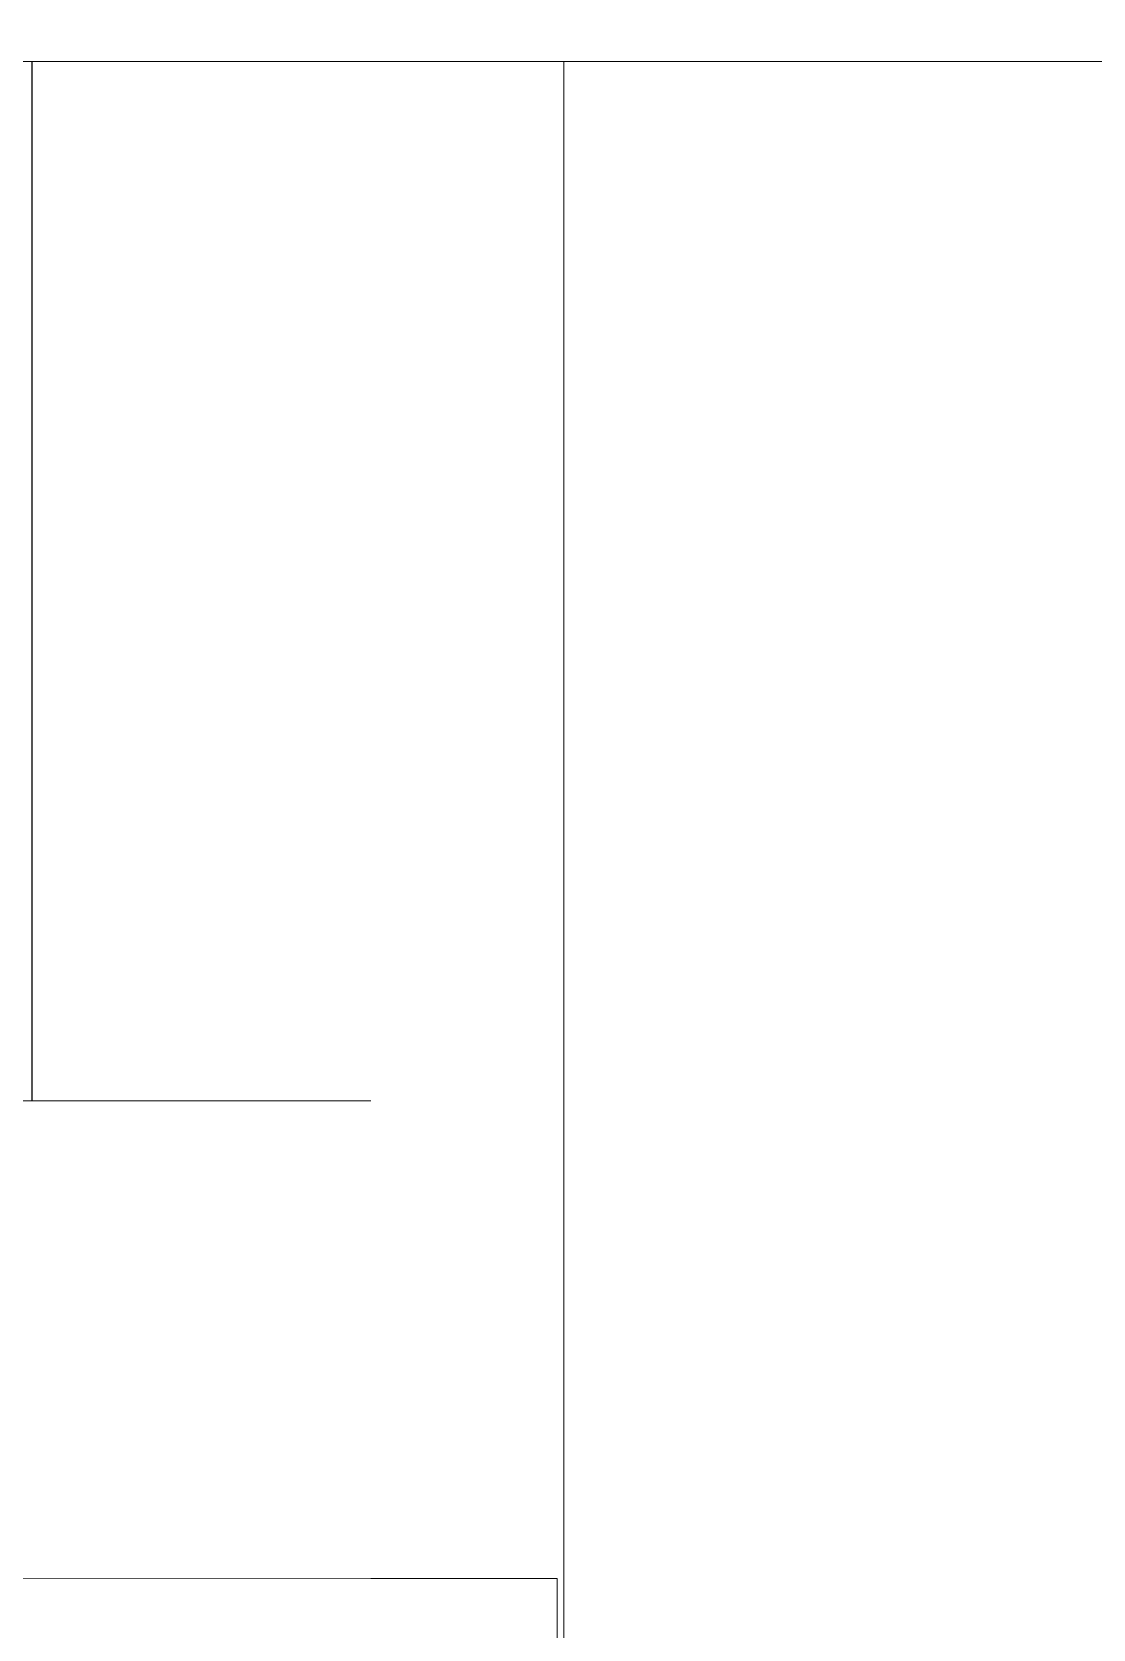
# Model space of a CAD drawing. Header units: millimetres. Extents: x -2171 to 1563, y -1758 to -1505.
# Drawn here: x -173.827 to -171.939, y -1733.574 to -1730.732 of the extents above; entities that cross this region are included whole.
import ezdxf

# ---------------------------------------------------------------- set-up
doc = ezdxf.new("R2010")
doc.units = ezdxf.units.MM
doc.linetypes.add('Wipeout_Contour', pattern=[1000, 0, -1000])
doc.layers.add('Interior - Stair & Railing', color=7, linetype='Continuous')
doc.layers.add('Structural - Bearing', color=7, linetype='Continuous')
doc.layers.add('Interior - Stair & Railing_Pen_No__11', color=49, linetype='Continuous', lineweight=13, true_color=0x464646)
doc.layers.add('Structural - Bearing_Pen_No__87', color=251, linetype='Continuous', lineweight=9, true_color=0x6a6a6a)

# ---------------------------------------------------------------- blocks, each defined once
blk = doc.blocks.new('Section Element_130_1')
at = {"color": 254, "linetype": 'Wipeout_Contour', "lineweight": 0, "ltscale": 118152.981919}
blk.add_wipeout([(-19595.5, 23720), (-19607.6, 23720), (-19607.6, 20420), (-19595.5, 20420)], dxfattribs=at).dxf.layer = 'Structural - Bearing'
at = {"layer": 'Structural - Bearing_Pen_No__87', "color": 251, "linetype": 'Continuous', "lineweight": 9, "true_color": 0x6a6a6a}
blk.add_line((-19595.5, 23720), (-19595.5, 20420), dxfattribs=at)
blk = doc.blocks.new('Section Element_131_1')
at = {"color": 254, "linetype": 'Wipeout_Contour', "lineweight": 0, "ltscale": 122765.438999}
blk.add_wipeout([(-20542, 23720), (-20542, 21870), (-20541.5, 21870), (-20541.5, 23720)], dxfattribs=at).dxf.layer = 'Structural - Bearing'
at = {"color": 254, "linetype": 'Wipeout_Contour', "lineweight": 0, "ltscale": 122380.503829}
blk.add_wipeout([(-20365.6, 23720), (-20429.9, 23720), (-20429.9, 21870), (-20365.6, 21870)], dxfattribs=at).dxf.layer = 'Structural - Bearing'
at = {"color": 254, "linetype": 'Wipeout_Contour', "lineweight": 0, "ltscale": 119610.623321}
blk.add_wipeout([(-19882.1, 21020), (-19763.7, 21020), (-19763.7, 23720), (-19882.1, 23720)], dxfattribs=at).dxf.layer = 'Structural - Bearing'
at = {"color": 254, "linetype": 'Wipeout_Contour', "lineweight": 0, "ltscale": 119053.102116}
blk.add_wipeout([(-19607.6, 23720), (-19617, 23720), (-19617, 21020), (-19607.6, 21020)], dxfattribs=at).dxf.layer = 'Structural - Bearing'
at = {"color": 254, "linetype": 'Wipeout_Contour', "lineweight": 0, "ltscale": 122760.772244}
blk.add_wipeout([(-20541.5, 23720), (-20541.5, 21870), (-20538.5, 21870), (-20538.5, 23720)], dxfattribs=at).dxf.layer = 'Structural - Bearing'
at = {"color": 254, "linetype": 'Wipeout_Contour', "lineweight": 0, "ltscale": 122534.180801}
blk.add_wipeout([(-20429.9, 23720), (-20480.7, 23720), (-20480.7, 21870), (-20429.9, 21870)], dxfattribs=at).dxf.layer = 'Structural - Bearing'
at = {"color": 254, "linetype": 'Wipeout_Contour', "lineweight": 0, "ltscale": 179107.928313}
blk.add_wipeout([(-19995.5, 21870), (-19939.3, 21870), (-19939.3, 21020), (-19882.1, 21020), (-19882.1, 23720), (-19995.5, 23720)], dxfattribs=at).dxf.layer = 'Structural - Bearing'
at = {"color": 254, "linetype": 'Wipeout_Contour', "lineweight": 0, "ltscale": 150106.046028}
blk.add_wipeout([(-19763.7, 23720), (-19763.7, 21020), (-19617, 21020), (-19617, 23720), (-19719.3, 23720)], dxfattribs=at).dxf.layer = 'Structural - Bearing'
at = {"color": 254, "linetype": 'Wipeout_Contour', "lineweight": 0, "ltscale": 122728.005065}
blk.add_wipeout([(-20517.1, 23720), (-20538.5, 23720), (-20538.5, 21870), (-20517.1, 21870)], dxfattribs=at).dxf.layer = 'Structural - Bearing'
at = {"color": 254, "linetype": 'Wipeout_Contour', "lineweight": 0, "ltscale": 121453.950178}
blk.add_wipeout([(-20102.1, 23720), (-20102.1, 21870), (-19995.5, 21870), (-19995.5, 23720)], dxfattribs=at).dxf.layer = 'Structural - Bearing'
at = {"layer": 'Structural - Bearing_Pen_No__87', "color": 251, "linetype": 'Continuous', "lineweight": 9, "true_color": 0x6a6a6a}
blk.add_line((-20542, 23720), (-20542, 21020), dxfattribs=at)
at = {"color": 254, "linetype": 'Wipeout_Contour', "lineweight": 0, "ltscale": 122650.671727}
blk.add_wipeout([(-20480.7, 23720), (-20517.1, 23720), (-20517.1, 21870), (-20480.7, 21870)], dxfattribs=at).dxf.layer = 'Structural - Bearing'
at = {"color": 254, "linetype": 'Wipeout_Contour', "lineweight": 0, "ltscale": 121725.066544}
blk.add_wipeout([(-20200.4, 23720), (-20200.4, 21870), (-20102.1, 21870), (-20102.1, 23720)], dxfattribs=at).dxf.layer = 'Structural - Bearing'
at = {"color": 254, "linetype": 'Wipeout_Contour', "lineweight": 0, "ltscale": 121972.530438}
blk.add_wipeout([(-20200.4, 23720), (-20288.6, 23720), (-20288.6, 21870), (-20200.4, 21870)], dxfattribs=at).dxf.layer = 'Structural - Bearing'
at = {"color": 254, "linetype": 'Wipeout_Contour', "lineweight": 0, "ltscale": 122192.232999}
blk.add_wipeout([(-20365.6, 23720), (-20365.6, 21870), (-20288.6, 21870), (-20288.6, 23720)], dxfattribs=at).dxf.layer = 'Structural - Bearing'
blk = doc.blocks.new('Section Element_132_1')
at = {"layer": 'Structural - Bearing_Pen_No__87', "color": 251, "linetype": 'Continuous', "lineweight": 9, "true_color": 0x6a6a6a}
blk.add_line((-20542, 21020), (-20542, 23720), dxfattribs=at)
blk = doc.blocks.new('Section Element_197_1')
at = {"color": 254, "linetype": 'Wipeout_Contour', "lineweight": 0, "ltscale": 116397.220766}
blk.add_wipeout([(-19607.6, 20220), (-19607.6, 21020), (-21433.2, 21020), (-21433.2, 20220)], dxfattribs=at).dxf.layer = 'Structural - Bearing'
at = {"layer": 'Structural - Bearing_Pen_No__87', "color": 251, "linetype": 'Continuous', "lineweight": 9, "true_color": 0x6a6a6a}
for p, q in [((-19607.6, 21020), (-21433.2, 21020)), ((-19607.6, 20220), (-19607.6, 21020)), ((-19607.6, 20220), (-21433.2, 20220))]:
    blk.add_line(p, q, dxfattribs=at)
blk = doc.blocks.new('Section Element_201_1')
at = {"color": 254, "linetype": 'Wipeout_Contour', "lineweight": 0, "ltscale": 119307.55456}
blk.add_wipeout([(-21502.3, 21870), (-21502.3, 21020), (-19939.3, 21020), (-19939.3, 21870)], dxfattribs=at).dxf.layer = 'Interior - Stair & Railing'
at = {"layer": 'Interior - Stair & Railing_Pen_No__11', "color": 49, "linetype": 'Continuous', "lineweight": 13, "true_color": 0x464646}
for p, q in [((-21502.3, 21020), (-21502.3, 21870)), ((-21502.3, 21870), (-19939.3, 21870)), ((-21502, 21020), (-21502, 21870))]:
    blk.add_line(p, q, dxfattribs=at)
blk = doc.blocks.new('Section Element_243_1')
at = {"color": 254, "linetype": 'Wipeout_Contour', "lineweight": 0, "ltscale": 115962.995937}
blk.add_wipeout([(-21258.8, 24520), (-21258.8, 23720), (-9238, 23720), (-9238, 24520)], dxfattribs=at).dxf.layer = 'Structural - Bearing'
at = {"layer": 'Structural - Bearing_Pen_No__87', "color": 251, "linetype": 'Continuous', "lineweight": 9, "true_color": 0x6a6a6a}
blk.add_line((-9238, 23720), (-21258.8, 23720), dxfattribs=at)

msp = doc.modelspace()

# ---------------------------------------------------------------- block references
at = {"layer": 'Structural - Bearing', "lineweight": 0, "xscale": 0.001, "yscale": 0.001, "zscale": 0.001}
msp.add_blockref('Section Element_130_1', (-153.2853, -1754.5041), dxfattribs=at)

# ---------------------------------------------------------------- next in the draw order: block references
msp.add_blockref('Section Element_131_1', (-153.2853, -1754.5041), dxfattribs=at)

# ---------------------------------------------------------------- next in the draw order: block references
msp.add_blockref('Section Element_132_1', (-153.2853, -1754.5041), dxfattribs=at)

# ---------------------------------------------------------------- next in the draw order: block references
for name in ['Section Element_243_1', 'Section Element_197_1']:
    msp.add_blockref(name, (-153.2853, -1754.5041), dxfattribs=at)

# ---------------------------------------------------------------- next in the draw order: block references
at = {"layer": 'Interior - Stair & Railing', "lineweight": 0, "xscale": 0.001, "yscale": 0.001, "zscale": 0.001}
msp.add_blockref('Section Element_201_1', (-153.2853, -1754.5041), dxfattribs=at)

doc.saveas('drawing.dxf')
